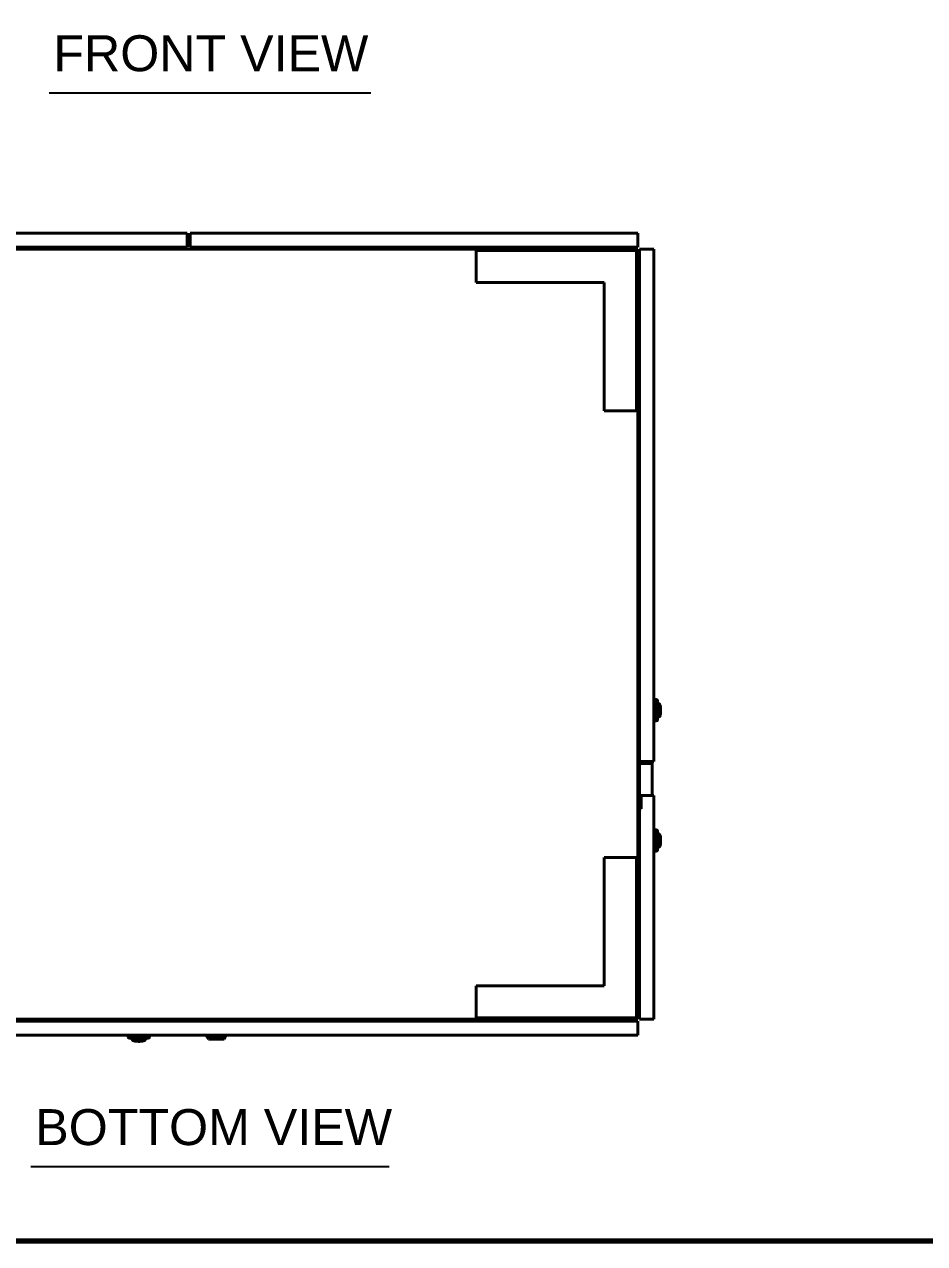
# Model space of a CAD drawing. Header units: millimetres. Extents: x 4969 to 37601, y -771 to 6478.
# Drawn here: x 19400 to 20804, y -630 to 1270 of the extents above; entities that cross this region are included whole.
import ezdxf
from ezdxf.enums import TextEntityAlignment as Align

# ---------------------------------------------------------------- set-up
doc = ezdxf.new("R2010")
doc.units = ezdxf.units.MM
doc.header["$LTSCALE"] = 7
doc.header["$MEASUREMENT"] = 0
doc.layers.get('0').update_dxf_attribs({"linetype": 'CONTINUOUS'})
doc.layers.add('FORMAT-1', color=7, linetype='CONTINUOUS')
doc.layers.add('가시적인 것(ISO)', color=3, linetype='CONTINUOUS', lineweight=40)
doc.layers.add('가시적인 좁은 것(ISO)', color=3, linetype='CONTINUOUS', lineweight=35)
doc.styles.add('arial_ttf', font='arial.ttf')
doc.styles.add('HAN', font='')
doc.styles.get('HAN').set_extended_font_data('GulimChe')

# ---------------------------------------------------------------- blocks, each defined once
blk = doc.blocks.new('format-a1')
at = {"layer": 'FORMAT-1', "color": 7, "const_width": 0.7}
blk.add_lwpolyline([(26, 10), (26, 592), (854, 592), (854, 10)], close=True, dxfattribs=at)
at = {"style": 'HAN'}
for tag, height, p in [('MODEL-NAME', 4.5, (811.39, 49.79)), ('SCALE', 4.05, (713.46, 41.94)), ('PART-NAME', 4.5, (811.39, 41.94)), ('DWG-NO', 4.5, (811.39, 34.02)), ('DRA-BY', 4.5, (623.33, 31.66)), ('CH-BY', 4.5, (648.06, 31.66)), ('APP-BY', 4.5, (672.8, 31.66)), ('관련업체명', 4.5, (733.83, 16.64)), ('DRA-DATE', 3.75, (623.33, 13.71)), ('CH-DATE', 3.75, (648.06, 13.71)), ('APP-DATE', 3.75, (672.8, 13.71))]:
    blk.add_attdef(tag, text='', height=height, dxfattribs=at).set_placement(p, align=Align.MIDDLE_CENTER)

msp = doc.modelspace()

# ---------------------------------------------------------------- linework, layer by layer
for p, q in [((19438.815, 1163.154, 0), (19940.401, 1163.154, 0)), ((19410.556, -510.25, 0), (19968.66, -510.25, 0))]:
    msp.add_line(p, q)
at = {"layer": '가시적인 것(ISO)'}
for p, q in [((18956.326, 944.387), (19653.826, 944.387)), ((19653.826, 922.387), (19653.826, 944.387)), ((19658.826, 944.387), (20356.326, 944.387)), ((19658.826, 922.387), (19658.826, 944.387)), ((20356.326, 922.387), (20356.326, 944.387)), ((19653.826, 922.387), (18956.326, 922.387)), ((20356.326, 919.387), (18956.326, 919.387)), ((19598.626, 919.387), (19598.626, 922.387)), ((20356.326, 922.387), (19658.826, 922.387)), ((19714.026, 919.387), (19714.026, 922.387)), ((20104.326, 917.387), (20104.326, 867.387)), ((20104.326, 917.387), (20354.326, 917.387)), ((20268.626, 919.387), (20268.626, 922.387)), ((20354.326, 917.387), (20354.326, 667.387)), ((20356.326, -280.613), (20356.326, 919.387)), ((20359.326, 120.887), (20359.326, 919.387)), ((20359.326, 919.387), (20381.326, 919.387)), ((20381.326, 919.387), (20381.326, 120.887)), ((20104.326, 867.387), (20304.326, 867.387)), ((20304.326, 867.387), (20304.326, 667.387)), ((20356.326, 846.687), (20359.326, 846.687)), ((20304.326, 667.387), (20354.326, 667.387)), ((20381.326, 216.737), (20382.326, 216.737)), ((20382.326, 185.037), (20382.326, 216.737)), ((20382.626, 215.887), (20382.476, 215.887)), ((20382.626, 184.287), (20382.626, 217.487)), ((20382.626, 217.487), (20385.343, 217.463)), ((20387.326, 186.31), (20387.326, 215.463)), ((20387.326, 211.219), (20389.236, 211.152)), ((20387.326, 190.554), (20389.236, 190.621)), ((20381.326, 185.037), (20382.326, 185.037)), ((20382.626, 185.887), (20382.476, 185.887)), ((20382.626, 184.287), (20385.343, 184.31)), ((20359.326, 120.887), (20381.326, 120.887)), ((20359.326, 47.887), (20359.326, 117.887)), ((20359.326, 117.887), (20379.026, 117.887)), ((20360.026, 117.887), (20360.026, 120.887)), ((20371.026, 117.887), (20371.026, 120.887)), ((20379.026, 117.887), (20379.026, 120.887)), ((20379.026, 117.887), (20379.026, 67.887)), ((20361.626, 67.887), (20361.626, 47.387)), ((20381.326, 67.887), (20361.626, 67.887)), ((20381.326, 67.887), (20381.326, -280.613)), ((20359.326, 47.887), (20361.626, 47.887)), ((20361.626, 47.387), (20359.326, 47.387)), ((20359.326, -280.613), (20359.326, 47.387)), ((20360.026, 47.387), (20360.026, 47.887)), ((20381.326, 13.737), (20382.326, 13.737)), ((20382.326, -17.963), (20382.326, 13.737)), ((20382.626, 12.887), (20382.476, 12.887)), ((20382.626, -18.713), (20382.626, 14.487)), ((20382.626, 14.487), (20385.343, 14.463)), ((20387.326, -16.69), (20387.326, 12.463)), ((20387.326, 8.219), (20389.236, 8.152)), ((20381.326, -17.963), (20382.326, -17.963)), ((20382.626, -17.113), (20382.476, -17.113)), ((20382.626, -18.713), (20385.343, -18.69)), ((20387.326, -12.446), (20389.236, -12.379)), ((20354.326, -28.613), (20304.326, -28.613)), ((20304.326, -28.613), (20304.326, -228.613)), ((20354.326, -28.613), (20354.326, -278.613)), ((20356.326, -207.913), (20359.326, -207.913)), ((20104.326, -228.613), (20104.326, -278.613)), ((20304.326, -228.613), (20104.326, -228.613)), ((18956.326, -280.613), (20356.326, -280.613)), ((18956.326, -283.613), (20356.326, -283.613)), ((20354.326, -278.613), (20104.326, -278.613)), ((20248.626, -280.613), (20248.626, -283.613)), ((20283.626, -280.613), (20283.626, -283.613)), ((20356.326, -283.613), (20356.326, -305.613)), ((20359.326, -280.613), (20381.326, -280.613)), ((20356.326, -305.613), (18956.326, -305.613)), ((19562.026, -305.613), (19562.05, -308.331)), ((19564.05, -310.313), (19593.202, -310.313)), ((19568.294, -310.313), (19568.36, -312.224)), ((19588.958, -310.313), (19588.892, -312.224)), ((19595.226, -305.613), (19595.202, -308.331)), ((19684.326, -305.613), (19684.326, -307.113)), ((19684.326, -307.113), (19714.326, -307.113)), ((19687.076, -311.513), (19684.326, -307.113)), ((19711.576, -311.513), (19687.076, -311.513)), ((19711.576, -311.513), (19714.326, -307.113)), ((19714.326, -305.613), (19714.326, -307.113))]:
    msp.add_line(p, q, dxfattribs=at)
for centre, radius, start, end in [((20382.476, 215.737), 0.15, 90, 180), ((20385.326, 215.463), 2, 0, 89.5), ((20382.476, 186.037), 0.15, 180, 270), ((20385.326, 186.31), 2, 270.5, 0), ((20382.476, 12.737), 0.15, 90, 180), ((20385.326, 12.463), 2, 0, 89.5), ((20382.476, -16.963), 0.15, 180, 270), ((20385.326, -16.69), 2, 270.5, 0), ((19564.05, -308.313), 2, 180.5, 270), ((19593.202, -308.313), 2, 270, 359.5)]:
    msp.add_arc(centre, radius, start, end, dxfattribs=at)
for centre, major_axis, ratio, start_param, end_param in [((20389.207, 191.57), (-0.047, -0.949), 0.9756836, 0.08240384, 0.08241606), ((20389.207, -11.43), (-0.048, -0.949), 0.97568139, 0.08294602, 0.08295824), ((19569.309, -312.195), (-0.948, 0.048), 0.97568153, 0.08291256, 0.08292478)]:
    msp.add_ellipse(centre, major_axis=major_axis, ratio=ratio, start_param=start_param, end_param=end_param, dxfattribs=at)
for points in [[(20389.236, 211.152), (20389.508, 211.143), (20389.771, 211.049), (20390.19, 210.78), (20390.353, 210.608), (20390.737, 210.093), (20390.918, 209.702), (20391.336, 208.512), (20391.546, 207.578), (20391.844, 205.579), (20391.948, 204.533), (20392.067, 202.454), (20392.091, 201.402), (20392.068, 199.368), (20392.024, 198.361), (20391.873, 196.482), (20391.765, 195.589), (20391.494, 193.995), (20391.328, 193.282), (20390.926, 192.061), (20390.701, 191.56), (20390.21, 191.025), (20390.061, 190.898), (20389.693, 190.697), (20389.467, 190.629), (20389.236, 190.621)], [(20389.236, 8.152), (20389.508, 8.143), (20389.771, 8.049), (20390.19, 7.78), (20390.353, 7.608), (20390.737, 7.093), (20390.918, 6.702), (20391.336, 5.512), (20391.546, 4.578), (20391.844, 2.579), (20391.948, 1.533), (20392.067, -0.546), (20392.091, -1.598), (20392.068, -3.632), (20392.024, -4.639), (20391.873, -6.518), (20391.765, -7.411), (20391.494, -9.005), (20391.328, -9.718), (20390.926, -10.939), (20390.701, -11.44), (20390.21, -11.975), (20390.061, -12.102), (20389.693, -12.303), (20389.467, -12.371), (20389.236, -12.379)], [(19588.892, -312.224), (19588.882, -312.496), (19588.788, -312.759), (19588.519, -313.177), (19588.348, -313.341), (19587.833, -313.724), (19587.442, -313.905), (19586.251, -314.323), (19585.317, -314.533), (19583.319, -314.831), (19582.272, -314.935), (19580.193, -315.055), (19579.142, -315.078), (19577.108, -315.056), (19576.1, -315.011), (19574.221, -314.86), (19573.329, -314.752), (19571.734, -314.482), (19571.022, -314.316), (19569.8, -313.914), (19569.299, -313.688), (19568.764, -313.197), (19568.637, -313.048), (19568.437, -312.68), (19568.368, -312.454), (19568.36, -312.224)]]:
    msp.add_open_spline(points, degree=3, knots=[0, 0, 0, 0, 0.14515336, 0.14515336, 0.29290717, 0.29290717, 0.55374891, 0.55374891, 0.95337748, 0.95337748, 1.29200316, 1.29200316, 1.60114001, 1.60114001, 1.90300508, 1.90300508, 2.20627702, 2.20627702, 2.51941739, 2.51941739, 2.85972831, 2.85972831, 2.97802664, 2.97802664, 3.10114972, 3.10114972, 3.10114972, 3.10114972], dxfattribs=at)
at = {"layer": '가시적인 좁은 것(ISO)'}
for p, q in [((20382.476, 215.887), (20382.476, 185.887)), ((20385.343, 184.31), (20385.343, 217.463)), ((20368.026, 117.887), (20368.026, 120.887)), ((20382.476, 12.887), (20382.476, -17.113)), ((20385.343, -18.69), (20385.343, 14.463)), ((19562.05, -308.331), (19595.202, -308.331))]:
    msp.add_line(p, q, dxfattribs=at)
for points in [[(20389.236, 211.152), (20389.269, 211.151), (20389.301, 211.146), (20389.333, 211.138), (20389.366, 211.129), (20389.398, 211.117), (20389.43, 211.101), (20389.462, 211.085), (20389.494, 211.065), (20389.526, 211.042), (20389.558, 211.019), (20389.59, 210.992), (20389.622, 210.961), (20389.654, 210.931), (20389.685, 210.896), (20389.717, 210.859), (20389.748, 210.821), (20389.779, 210.779), (20389.81, 210.734), (20389.841, 210.69), (20389.872, 210.641), (20389.902, 210.589), (20389.933, 210.537), (20389.963, 210.482), (20389.993, 210.423), (20390.023, 210.364), (20390.053, 210.302), (20390.082, 210.236), (20390.112, 210.171), (20390.141, 210.102), (20390.169, 210.03), (20390.198, 209.958), (20390.226, 209.882), (20390.254, 209.804), (20390.282, 209.725), (20390.31, 209.644), (20390.337, 209.559), (20390.364, 209.474), (20390.391, 209.387), (20390.417, 209.296), (20390.444, 209.205), (20390.47, 209.112), (20390.495, 209.015), (20390.52, 208.919), (20390.545, 208.819), (20390.57, 208.717), (20390.594, 208.615), (20390.618, 208.511), (20390.642, 208.403), (20390.665, 208.296), (20390.688, 208.186), (20390.711, 208.074), (20390.733, 207.961), (20390.755, 207.847), (20390.777, 207.729), (20390.798, 207.612), (20390.819, 207.493), (20390.839, 207.371), (20390.859, 207.249), (20390.879, 207.125), (20390.898, 206.999), (20390.917, 206.873), (20390.935, 206.745), (20390.953, 206.615), (20390.971, 206.485), (20390.988, 206.353), (20391.005, 206.22), (20391.021, 206.086), (20391.037, 205.95), (20391.053, 205.813), (20391.068, 205.676), (20391.083, 205.537), (20391.097, 205.397), (20391.111, 205.257), (20391.124, 205.115), (20391.137, 204.972), (20391.15, 204.828), (20391.162, 204.684), (20391.173, 204.538), (20391.184, 204.393), (20391.195, 204.246), (20391.205, 204.098), (20391.215, 203.95), (20391.224, 203.801), (20391.233, 203.651), (20391.241, 203.501), (20391.249, 203.35), (20391.256, 203.198), (20391.264, 203.047), (20391.27, 202.894), (20391.276, 202.741), (20391.282, 202.588), (20391.287, 202.435), (20391.291, 202.281), (20391.295, 202.127), (20391.299, 201.972), (20391.302, 201.818), (20391.305, 201.663), (20391.307, 201.508), (20391.308, 201.353), (20391.31, 201.197), (20391.31, 201.042), (20391.31, 200.887), (20391.31, 200.731), (20391.31, 200.576), (20391.308, 200.421), (20391.307, 200.265), (20391.305, 200.11), (20391.302, 199.956), (20391.299, 199.801), (20391.295, 199.646), (20391.291, 199.492), (20391.287, 199.338), (20391.282, 199.185), (20391.276, 199.032), (20391.27, 198.879), (20391.264, 198.726), (20391.256, 198.575), (20391.249, 198.423), (20391.241, 198.272), (20391.233, 198.123), (20391.224, 197.973), (20391.215, 197.824), (20391.205, 197.676), (20391.195, 197.528), (20391.184, 197.381), (20391.173, 197.235), (20391.162, 197.089), (20391.15, 196.945), (20391.137, 196.802), (20391.124, 196.658), (20391.111, 196.517), (20391.097, 196.376), (20391.083, 196.236), (20391.068, 196.097), (20391.053, 195.96), (20391.037, 195.823), (20391.021, 195.687), (20391.005, 195.554), (20390.988, 195.42), (20390.971, 195.288), (20390.953, 195.158), (20390.935, 195.028), (20390.917, 194.9), (20390.898, 194.774), (20390.879, 194.648), (20390.859, 194.524), (20390.839, 194.402), (20390.819, 194.28), (20390.798, 194.161), (20390.777, 194.044), (20390.755, 193.927), (20390.733, 193.812), (20390.711, 193.699), (20390.688, 193.587), (20390.665, 193.477), (20390.642, 193.37), (20390.618, 193.262), (20390.594, 193.158), (20390.57, 193.056), (20390.545, 192.954), (20390.52, 192.854), (20390.495, 192.758), (20390.47, 192.662), (20390.444, 192.568), (20390.417, 192.477), (20390.391, 192.387), (20390.364, 192.299), (20390.337, 192.214), (20390.31, 192.129), (20390.282, 192.048), (20390.254, 191.969), (20390.226, 191.891), (20390.198, 191.815), (20390.169, 191.743), (20390.141, 191.671), (20390.112, 191.602), (20390.082, 191.537), (20390.053, 191.471), (20390.023, 191.409), (20389.993, 191.35), (20389.963, 191.291), (20389.933, 191.236), (20389.902, 191.184), (20389.872, 191.132), (20389.841, 191.084), (20389.81, 191.039), (20389.779, 190.994), (20389.748, 190.952), (20389.717, 190.915), (20389.685, 190.877), (20389.654, 190.843), (20389.622, 190.812), (20389.59, 190.781), (20389.558, 190.754), (20389.526, 190.731), (20389.494, 190.708), (20389.462, 190.688), (20389.43, 190.672), (20389.398, 190.656), (20389.366, 190.644), (20389.333, 190.635), (20389.301, 190.627), (20389.269, 190.622), (20389.236, 190.621)], [(20389.236, 8.152), (20389.269, 8.151), (20389.301, 8.146), (20389.333, 8.138), (20389.366, 8.129), (20389.398, 8.117), (20389.43, 8.101), (20389.462, 8.085), (20389.494, 8.065), (20389.526, 8.042), (20389.558, 8.019), (20389.59, 7.992), (20389.622, 7.961), (20389.654, 7.931), (20389.685, 7.896), (20389.717, 7.859), (20389.748, 7.821), (20389.779, 7.779), (20389.81, 7.734), (20389.841, 7.69), (20389.872, 7.641), (20389.902, 7.589), (20389.933, 7.537), (20389.963, 7.482), (20389.993, 7.423), (20390.023, 7.364), (20390.053, 7.302), (20390.082, 7.236), (20390.112, 7.171), (20390.141, 7.102), (20390.169, 7.03), (20390.198, 6.958), (20390.226, 6.882), (20390.254, 6.804), (20390.282, 6.725), (20390.31, 6.644), (20390.337, 6.559), (20390.364, 6.474), (20390.391, 6.387), (20390.417, 6.296), (20390.444, 6.205), (20390.47, 6.112), (20390.495, 6.015), (20390.52, 5.919), (20390.545, 5.819), (20390.57, 5.717), (20390.594, 5.615), (20390.618, 5.511), (20390.642, 5.403), (20390.665, 5.296), (20390.688, 5.186), (20390.711, 5.074), (20390.733, 4.961), (20390.755, 4.847), (20390.777, 4.729), (20390.798, 4.612), (20390.819, 4.493), (20390.839, 4.371), (20390.859, 4.249), (20390.879, 4.125), (20390.898, 3.999), (20390.917, 3.873), (20390.935, 3.745), (20390.953, 3.615), (20390.971, 3.485), (20390.988, 3.353), (20391.005, 3.22), (20391.021, 3.086), (20391.037, 2.95), (20391.053, 2.813), (20391.068, 2.676), (20391.083, 2.537), (20391.097, 2.397), (20391.111, 2.257), (20391.124, 2.115), (20391.137, 1.972), (20391.15, 1.828), (20391.162, 1.684), (20391.173, 1.538), (20391.184, 1.393), (20391.195, 1.246), (20391.205, 1.098), (20391.215, 0.95), (20391.224, 0.801), (20391.233, 0.651), (20391.241, 0.501), (20391.249, 0.35), (20391.256, 0.198), (20391.264, 0.047), (20391.27, -0.106), (20391.276, -0.259), (20391.282, -0.412), (20391.287, -0.565), (20391.291, -0.719), (20391.295, -0.873), (20391.299, -1.028), (20391.302, -1.182), (20391.305, -1.337), (20391.307, -1.492), (20391.308, -1.647), (20391.31, -1.803), (20391.31, -1.958), (20391.31, -2.113), (20391.31, -2.269), (20391.31, -2.424), (20391.308, -2.579), (20391.307, -2.735), (20391.305, -2.89), (20391.302, -3.044), (20391.299, -3.199), (20391.295, -3.354), (20391.291, -3.508), (20391.287, -3.662), (20391.282, -3.815), (20391.276, -3.968), (20391.27, -4.121), (20391.264, -4.274), (20391.256, -4.425), (20391.249, -4.577), (20391.241, -4.728), (20391.233, -4.877), (20391.224, -5.027), (20391.215, -5.176), (20391.205, -5.324), (20391.195, -5.472), (20391.184, -5.619), (20391.173, -5.765), (20391.162, -5.911), (20391.15, -6.055), (20391.137, -6.198), (20391.124, -6.342), (20391.111, -6.483), (20391.097, -6.624), (20391.083, -6.764), (20391.068, -6.903), (20391.053, -7.04), (20391.037, -7.177), (20391.021, -7.313), (20391.005, -7.446), (20390.988, -7.58), (20390.971, -7.712), (20390.953, -7.842), (20390.935, -7.972), (20390.917, -8.1), (20390.898, -8.226), (20390.879, -8.352), (20390.859, -8.476), (20390.839, -8.598), (20390.819, -8.72), (20390.798, -8.839), (20390.777, -8.956), (20390.755, -9.073), (20390.733, -9.188), (20390.711, -9.301), (20390.688, -9.413), (20390.665, -9.523), (20390.642, -9.63), (20390.618, -9.738), (20390.594, -9.842), (20390.57, -9.944), (20390.545, -10.046), (20390.52, -10.146), (20390.495, -10.242), (20390.47, -10.338), (20390.444, -10.432), (20390.417, -10.523), (20390.391, -10.613), (20390.364, -10.701), (20390.337, -10.786), (20390.31, -10.871), (20390.282, -10.952), (20390.254, -11.031), (20390.226, -11.109), (20390.198, -11.185), (20390.169, -11.257), (20390.141, -11.329), (20390.112, -11.398), (20390.082, -11.463), (20390.053, -11.529), (20390.023, -11.591), (20389.993, -11.65), (20389.963, -11.709), (20389.933, -11.764), (20389.902, -11.816), (20389.872, -11.868), (20389.841, -11.916), (20389.81, -11.961), (20389.779, -12.006), (20389.748, -12.048), (20389.717, -12.085), (20389.685, -12.123), (20389.654, -12.157), (20389.622, -12.188), (20389.59, -12.219), (20389.558, -12.246), (20389.526, -12.269), (20389.494, -12.292), (20389.462, -12.312), (20389.43, -12.328), (20389.398, -12.344), (20389.366, -12.356), (20389.333, -12.365), (20389.301, -12.373), (20389.269, -12.378), (20389.236, -12.379)], [(19588.892, -312.224), (19588.891, -312.256), (19588.886, -312.289), (19588.877, -312.321), (19588.869, -312.353), (19588.856, -312.385), (19588.84, -312.418), (19588.824, -312.45), (19588.805, -312.482), (19588.782, -312.514), (19588.758, -312.546), (19588.731, -312.578), (19588.701, -312.609), (19588.67, -312.641), (19588.636, -312.673), (19588.598, -312.704), (19588.56, -312.735), (19588.519, -312.767), (19588.474, -312.798), (19588.429, -312.829), (19588.38, -312.859), (19588.329, -312.89), (19588.277, -312.92), (19588.221, -312.951), (19588.162, -312.981), (19588.104, -313.01), (19588.041, -313.04), (19587.976, -313.07), (19587.91, -313.099), (19587.841, -313.128), (19587.769, -313.157), (19587.697, -313.185), (19587.622, -313.214), (19587.543, -313.242), (19587.465, -313.27), (19587.383, -313.297), (19587.299, -313.324), (19587.214, -313.352), (19587.126, -313.378), (19587.035, -313.405), (19586.945, -313.431), (19586.851, -313.457), (19586.755, -313.482), (19586.658, -313.508), (19586.559, -313.533), (19586.457, -313.557), (19586.355, -313.582), (19586.25, -313.606), (19586.143, -313.629), (19586.036, -313.653), (19585.926, -313.676), (19585.813, -313.698), (19585.701, -313.721), (19585.586, -313.743), (19585.469, -313.764), (19585.352, -313.785), (19585.232, -313.806), (19585.11, -313.826), (19584.989, -313.847), (19584.865, -313.866), (19584.739, -313.885), (19584.613, -313.904), (19584.485, -313.923), (19584.355, -313.941), (19584.225, -313.958), (19584.093, -313.976), (19583.959, -313.992), (19583.825, -314.009), (19583.69, -314.025), (19583.553, -314.04), (19583.415, -314.055), (19583.277, -314.07), (19583.136, -314.084), (19582.996, -314.098), (19582.854, -314.112), (19582.711, -314.124), (19582.568, -314.137), (19582.423, -314.149), (19582.278, -314.16), (19582.132, -314.172), (19581.985, -314.182), (19581.837, -314.192), (19581.689, -314.202), (19581.54, -314.212), (19581.39, -314.22), (19581.24, -314.229), (19581.089, -314.237), (19580.938, -314.244), (19580.786, -314.251), (19580.634, -314.257), (19580.481, -314.263), (19580.328, -314.269), (19580.174, -314.274), (19580.02, -314.278), (19579.866, -314.283), (19579.712, -314.286), (19579.557, -314.289), (19579.402, -314.292), (19579.247, -314.294), (19579.092, -314.296), (19578.937, -314.297), (19578.781, -314.298), (19578.626, -314.298), (19578.471, -314.298), (19578.315, -314.297), (19578.16, -314.296), (19578.005, -314.294), (19577.85, -314.292), (19577.695, -314.289), (19577.54, -314.286), (19577.386, -314.283), (19577.232, -314.278), (19577.078, -314.274), (19576.924, -314.269), (19576.771, -314.263), (19576.618, -314.257), (19576.466, -314.251), (19576.314, -314.244), (19576.163, -314.237), (19576.012, -314.229), (19575.862, -314.22), (19575.712, -314.212), (19575.563, -314.202), (19575.415, -314.192), (19575.267, -314.182), (19575.12, -314.172), (19574.974, -314.16), (19574.829, -314.149), (19574.684, -314.137), (19574.541, -314.124), (19574.398, -314.112), (19574.256, -314.098), (19574.116, -314.084), (19573.975, -314.07), (19573.837, -314.055), (19573.699, -314.04), (19573.562, -314.025), (19573.427, -314.009), (19573.293, -313.992), (19573.159, -313.976), (19573.027, -313.958), (19572.897, -313.941), (19572.767, -313.923), (19572.639, -313.904), (19572.513, -313.885), (19572.387, -313.866), (19572.263, -313.847), (19572.142, -313.826), (19572.02, -313.806), (19571.9, -313.785), (19571.783, -313.764), (19571.666, -313.743), (19571.551, -313.721), (19571.439, -313.698), (19571.326, -313.676), (19571.216, -313.653), (19571.109, -313.629), (19571.002, -313.606), (19570.897, -313.582), (19570.795, -313.557), (19570.693, -313.533), (19570.594, -313.508), (19570.497, -313.482), (19570.401, -313.457), (19570.307, -313.431), (19570.217, -313.405), (19570.126, -313.378), (19570.038, -313.352), (19569.953, -313.324), (19569.869, -313.297), (19569.787, -313.27), (19569.709, -313.242), (19569.63, -313.214), (19569.555, -313.185), (19569.483, -313.157), (19569.411, -313.128), (19569.342, -313.099), (19569.276, -313.07), (19569.211, -313.04), (19569.148, -313.01), (19569.09, -312.981), (19569.031, -312.951), (19568.975, -312.92), (19568.923, -312.89), (19568.872, -312.859), (19568.823, -312.829), (19568.778, -312.798), (19568.733, -312.767), (19568.692, -312.735), (19568.654, -312.704), (19568.616, -312.673), (19568.582, -312.641), (19568.551, -312.609), (19568.521, -312.578), (19568.494, -312.546), (19568.47, -312.514), (19568.447, -312.482), (19568.428, -312.45), (19568.412, -312.418), (19568.396, -312.385), (19568.383, -312.353), (19568.375, -312.321), (19568.366, -312.289), (19568.361, -312.256), (19568.36, -312.224)]]:
    msp.add_open_spline(points, degree=3, knots=[0, 0, 0, 0, 0.014705882, 0.014705882, 0.014705882, 0.029411765, 0.029411765, 0.029411765, 0.044117647, 0.044117647, 0.044117647, 0.058823529, 0.058823529, 0.058823529, 0.073529412, 0.073529412, 0.073529412, 0.088235294, 0.088235294, 0.088235294, 0.102941176, 0.102941176, 0.102941176, 0.117647059, 0.117647059, 0.117647059, 0.132352941, 0.132352941, 0.132352941, 0.147058824, 0.147058824, 0.147058824, 0.161764706, 0.161764706, 0.161764706, 0.176470588, 0.176470588, 0.176470588, 0.191176471, 0.191176471, 0.191176471, 0.205882353, 0.205882353, 0.205882353, 0.220588235, 0.220588235, 0.220588235, 0.235294118, 0.235294118, 0.235294118, 0.25, 0.25, 0.25, 0.264705882, 0.264705882, 0.264705882, 0.279411765, 0.279411765, 0.279411765, 0.294117647, 0.294117647, 0.294117647, 0.308823529, 0.308823529, 0.308823529, 0.323529412, 0.323529412, 0.323529412, 0.338235294, 0.338235294, 0.338235294, 0.352941176, 0.352941176, 0.352941176, 0.367647059, 0.367647059, 0.367647059, 0.382352941, 0.382352941, 0.382352941, 0.397058824, 0.397058824, 0.397058824, 0.411764706, 0.411764706, 0.411764706, 0.426470588, 0.426470588, 0.426470588, 0.441176471, 0.441176471, 0.441176471, 0.455882353, 0.455882353, 0.455882353, 0.470588235, 0.470588235, 0.470588235, 0.485294118, 0.485294118, 0.485294118, 0.5, 0.5, 0.5, 0.514705882, 0.514705882, 0.514705882, 0.529411765, 0.529411765, 0.529411765, 0.544117647, 0.544117647, 0.544117647, 0.558823529, 0.558823529, 0.558823529, 0.573529412, 0.573529412, 0.573529412, 0.588235294, 0.588235294, 0.588235294, 0.602941176, 0.602941176, 0.602941176, 0.617647059, 0.617647059, 0.617647059, 0.632352941, 0.632352941, 0.632352941, 0.647058824, 0.647058824, 0.647058824, 0.661764706, 0.661764706, 0.661764706, 0.676470588, 0.676470588, 0.676470588, 0.691176471, 0.691176471, 0.691176471, 0.705882353, 0.705882353, 0.705882353, 0.720588235, 0.720588235, 0.720588235, 0.735294118, 0.735294118, 0.735294118, 0.75, 0.75, 0.75, 0.764705882, 0.764705882, 0.764705882, 0.779411765, 0.779411765, 0.779411765, 0.794117647, 0.794117647, 0.794117647, 0.808823529, 0.808823529, 0.808823529, 0.823529412, 0.823529412, 0.823529412, 0.838235294, 0.838235294, 0.838235294, 0.852941176, 0.852941176, 0.852941176, 0.867647059, 0.867647059, 0.867647059, 0.882352941, 0.882352941, 0.882352941, 0.897058824, 0.897058824, 0.897058824, 0.911764706, 0.911764706, 0.911764706, 0.926470588, 0.926470588, 0.926470588, 0.941176471, 0.941176471, 0.941176471, 0.955882353, 0.955882353, 0.955882353, 0.970588235, 0.970588235, 0.970588235, 0.985294118, 0.985294118, 0.985294118, 0.999999747, 0.999999747, 0.999999747, 0.999999747], dxfattribs=at)

# ---------------------------------------------------------------- block references
at = {"xscale": 12, "yscale": 12, "zscale": 12}
msp.add_blockref('format-a1', (15544.635, -746.069), dxfattribs=at)

# ---------------------------------------------------------------- texts
at = {"color": 2, "style": 'arial_ttf'}
for s, p in [('FRONT VIEW', (19445.445, 1196.674, 0)), ('BOTTOM VIEW', (19417.186, -476.73, 0))]:
    msp.add_text(s, height=56, dxfattribs=at).set_placement(p)

doc.saveas('drawing.dxf')
